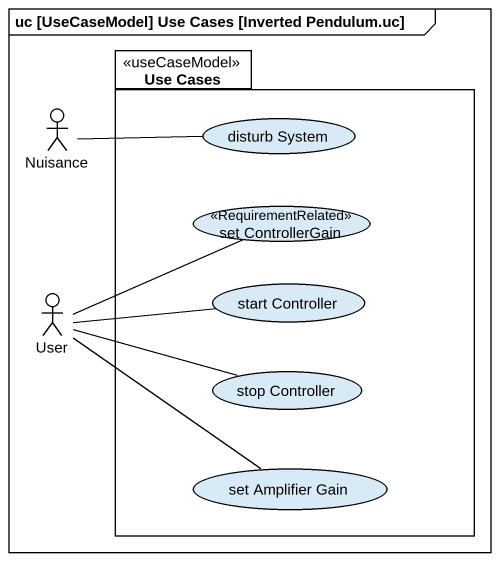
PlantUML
@startuml
mainframe uc [UseCaseModel] Use Cases [Inverted Pendulum.uc]
package "Use Cases" as Use_Cases <<useCaseModel>> {
  usecase "disturb System" as disturb_System
  usecase "set ControllerGain" as set_ControllerGain <<RequirementRelated>>
  usecase "start Controller" as start_Controller
  usecase "stop Controller" as stop_Controller
  usecase "set Amplifier Gain" as set_Amplifier_Gain
}
actor Nuisance
actor User
Nuisance -right- disturb_System
User -right- set_ControllerGain
User -right- start_Controller
User -right- stop_Controller
User -- set_Amplifier_Gain
@enduml
